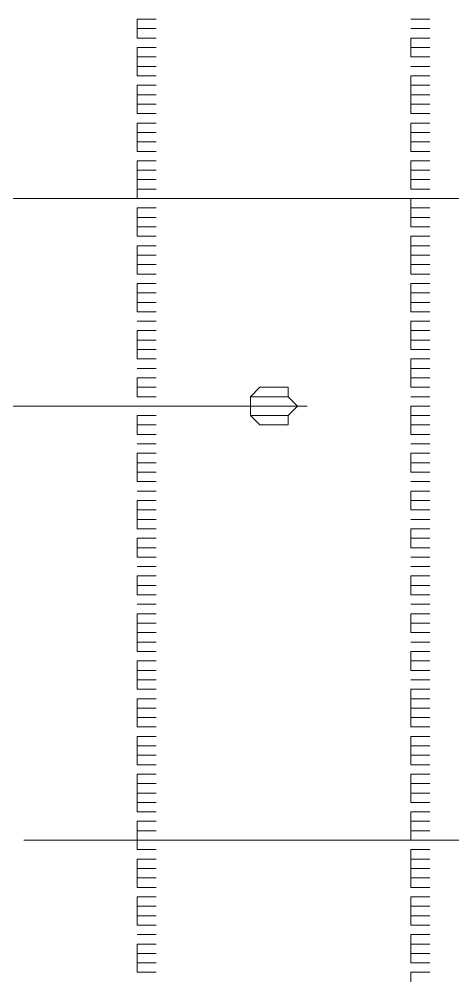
# Model space of a CAD drawing. Header units: inches. Extents: x 0.2 to 10.8, y 0.5 to 8.
# Drawn here: x 3.6142 to 3.6907, y 4.5983 to 4.7683 of the extents above; entities that cross this region are included whole.
import ezdxf

# ---------------------------------------------------------------- set-up
doc = ezdxf.new("R2010")
doc.units = ezdxf.units.IN
doc.header["$MEASUREMENT"] = 0
doc.layers.add('PDF_Geometry', color=7, linetype='Continuous')

msp = doc.modelspace()

# ---------------------------------------------------------------- linework, layer by layer
at = {"layer": 'PDF_Geometry', "lineweight": 9}
for points in [[(3.635, 4.76833), (3.63667, 4.76833)], [(3.635, 4.76833), (3.635, 4.76667)], [(3.63667, 4.76833), (3.63833, 4.76833)], [(3.68333, 4.76833), (3.685, 4.76833)], [(3.685, 4.76833), (3.68667, 4.76833)], [(3.635, 4.76667), (3.63667, 4.76667)], [(3.635, 4.76667), (3.635, 4.765)], [(3.635, 4.76667), (3.63667, 4.76667)], [(3.63667, 4.76667), (3.63833, 4.76667)], [(3.63667, 4.76667), (3.63833, 4.76667)], [(3.68333, 4.76667), (3.685, 4.76667)], [(3.68333, 4.76667), (3.685, 4.76667)], [(3.68333, 4.76667), (3.685, 4.76667)], [(3.685, 4.76667), (3.68667, 4.76667)], [(3.685, 4.76667), (3.68667, 4.76667)], [(3.685, 4.76667), (3.68667, 4.76667)], [(3.635, 4.765), (3.63667, 4.765)], [(3.635, 4.765), (3.63667, 4.765)], [(3.63667, 4.765), (3.63833, 4.765)], [(3.63667, 4.765), (3.63833, 4.765)], [(3.68333, 4.765), (3.685, 4.765)], [(3.68333, 4.765), (3.68333, 4.76333)], [(3.68333, 4.765), (3.685, 4.765)], [(3.685, 4.765), (3.68667, 4.765)], [(3.685, 4.765), (3.68667, 4.765)], [(3.635, 4.76333), (3.63667, 4.76333)], [(3.635, 4.76333), (3.635, 4.76167)], [(3.635, 4.76333), (3.63667, 4.76333)], [(3.63667, 4.76333), (3.63833, 4.76333)], [(3.63667, 4.76333), (3.63833, 4.76333)], [(3.68333, 4.76333), (3.685, 4.76333)], [(3.68333, 4.76333), (3.68333, 4.76167)], [(3.68333, 4.76333), (3.685, 4.76333)], [(3.685, 4.76333), (3.68667, 4.76333)], [(3.685, 4.76333), (3.68667, 4.76333)], [(3.635, 4.76167), (3.63667, 4.76167)], [(3.635, 4.76167), (3.635, 4.76)], [(3.635, 4.76167), (3.63667, 4.76167)], [(3.635, 4.76), (3.63667, 4.76)], [(3.635, 4.76), (3.635, 4.75833)], [(3.635, 4.76), (3.63667, 4.76)], [(3.63667, 4.76167), (3.63833, 4.76167)], [(3.63667, 4.76167), (3.63833, 4.76167)], [(3.63667, 4.76), (3.63833, 4.76)], [(3.63667, 4.76), (3.63833, 4.76)], [(3.68333, 4.76167), (3.685, 4.76167)], [(3.68333, 4.76167), (3.685, 4.76167)], [(3.68333, 4.76167), (3.685, 4.76167)], [(3.68333, 4.76), (3.685, 4.76)], [(3.68333, 4.76), (3.685, 4.76)], [(3.68333, 4.76), (3.685, 4.76)], [(3.685, 4.76167), (3.68667, 4.76167)], [(3.685, 4.76167), (3.68667, 4.76167)], [(3.685, 4.76167), (3.68667, 4.76167)], [(3.685, 4.76), (3.68667, 4.76)], [(3.685, 4.76), (3.68667, 4.76)], [(3.685, 4.76), (3.68667, 4.76)], [(3.635, 4.75833), (3.63667, 4.75833)], [(3.635, 4.75833), (3.63667, 4.75833)], [(3.63667, 4.75833), (3.63833, 4.75833)], [(3.63667, 4.75833), (3.63833, 4.75833)], [(3.68333, 4.75833), (3.685, 4.75833)], [(3.68333, 4.75833), (3.68333, 4.75667)], [(3.68333, 4.75833), (3.685, 4.75833)], [(3.685, 4.75833), (3.68667, 4.75833)], [(3.685, 4.75833), (3.68667, 4.75833)], [(3.635, 4.75667), (3.63667, 4.75667)], [(3.635, 4.75667), (3.635, 4.755)], [(3.635, 4.75667), (3.63667, 4.75667)], [(3.63667, 4.75667), (3.63833, 4.75667)], [(3.63667, 4.75667), (3.63833, 4.75667)], [(3.68333, 4.75667), (3.685, 4.75667)], [(3.68333, 4.75667), (3.68333, 4.755)], [(3.68333, 4.75667), (3.685, 4.75667)], [(3.685, 4.75667), (3.68667, 4.75667)], [(3.685, 4.75667), (3.68667, 4.75667)], [(3.635, 4.755), (3.63667, 4.755)], [(3.635, 4.755), (3.635, 4.75333)], [(3.635, 4.755), (3.63667, 4.755)], [(3.63667, 4.755), (3.63833, 4.755)], [(3.63667, 4.755), (3.63833, 4.755)], [(3.68333, 4.755), (3.685, 4.755)], [(3.68333, 4.755), (3.68333, 4.75333)], [(3.68333, 4.755), (3.685, 4.755)], [(3.685, 4.755), (3.68667, 4.755)], [(3.685, 4.755), (3.68667, 4.755)], [(3.635, 4.75333), (3.63667, 4.75333)], [(3.635, 4.75333), (3.635, 4.75167)], [(3.635, 4.75333), (3.63667, 4.75333)], [(3.63667, 4.75333), (3.63833, 4.75333)], [(3.63667, 4.75333), (3.63833, 4.75333)], [(3.68333, 4.75333), (3.685, 4.75333)], [(3.68333, 4.75333), (3.68333, 4.75167)], [(3.68333, 4.75333), (3.685, 4.75333)], [(3.685, 4.75333), (3.68667, 4.75333)], [(3.685, 4.75333), (3.68667, 4.75333)], [(3.635, 4.75167), (3.63667, 4.75167)], [(3.635, 4.75167), (3.63667, 4.75167)], [(3.63667, 4.75167), (3.63833, 4.75167)], [(3.63667, 4.75167), (3.63833, 4.75167)], [(3.68333, 4.75167), (3.685, 4.75167)], [(3.68333, 4.75167), (3.685, 4.75167)], [(3.685, 4.75167), (3.68667, 4.75167)], [(3.685, 4.75167), (3.68667, 4.75167)], [(3.635, 4.75), (3.63667, 4.75)], [(3.635, 4.75), (3.635, 4.74833)], [(3.635, 4.75), (3.63667, 4.75)], [(3.63667, 4.75), (3.63833, 4.75)], [(3.63667, 4.75), (3.63833, 4.75)], [(3.68333, 4.75), (3.685, 4.75)], [(3.68333, 4.75), (3.68333, 4.74833)], [(3.68333, 4.75), (3.685, 4.75)], [(3.685, 4.75), (3.68667, 4.75)], [(3.685, 4.75), (3.68667, 4.75)], [(3.635, 4.74833), (3.63667, 4.74833)], [(3.635, 4.74833), (3.635, 4.74667)], [(3.635, 4.74833), (3.63667, 4.74833)], [(3.63667, 4.74833), (3.63833, 4.74833)], [(3.63667, 4.74833), (3.63833, 4.74833)], [(3.68333, 4.74833), (3.685, 4.74833)], [(3.68333, 4.74833), (3.68333, 4.74667)], [(3.68333, 4.74833), (3.685, 4.74833)], [(3.685, 4.74833), (3.68667, 4.74833)], [(3.685, 4.74833), (3.68667, 4.74833)], [(3.635, 4.74667), (3.63667, 4.74667)], [(3.635, 4.74667), (3.635, 4.745)], [(3.635, 4.74667), (3.63667, 4.74667)], [(3.63667, 4.74667), (3.63833, 4.74667)], [(3.63667, 4.74667), (3.63833, 4.74667)], [(3.68333, 4.74667), (3.685, 4.74667)], [(3.68333, 4.74667), (3.68333, 4.745)], [(3.68333, 4.74667), (3.685, 4.74667)], [(3.685, 4.74667), (3.68667, 4.74667)], [(3.685, 4.74667), (3.68667, 4.74667)], [(3.635, 4.745), (3.63667, 4.745)], [(3.635, 4.745), (3.63667, 4.745)], [(3.63667, 4.745), (3.63833, 4.745)], [(3.63667, 4.745), (3.63833, 4.745)], [(3.68333, 4.745), (3.685, 4.745)], [(3.68333, 4.745), (3.685, 4.745)], [(3.685, 4.745), (3.68667, 4.745)], [(3.685, 4.745), (3.68667, 4.745)], [(3.635, 4.74333), (3.63667, 4.74333)], [(3.635, 4.74333), (3.635, 4.74167)], [(3.635, 4.74333), (3.63667, 4.74333)], [(3.63667, 4.74333), (3.63833, 4.74333)], [(3.63667, 4.74333), (3.63833, 4.74333)], [(3.68333, 4.74333), (3.685, 4.74333)], [(3.68333, 4.74333), (3.68333, 4.74167)], [(3.68333, 4.74333), (3.685, 4.74333)], [(3.685, 4.74333), (3.68667, 4.74333)], [(3.685, 4.74333), (3.68667, 4.74333)], [(3.635, 4.74167), (3.63667, 4.74167)], [(3.635, 4.74167), (3.635, 4.74)], [(3.635, 4.74167), (3.63667, 4.74167)], [(3.63667, 4.74167), (3.63833, 4.74167)], [(3.63667, 4.74167), (3.63833, 4.74167)], [(3.68333, 4.74167), (3.685, 4.74167)], [(3.68333, 4.74167), (3.68333, 4.74)], [(3.68333, 4.74167), (3.685, 4.74167)], [(3.685, 4.74167), (3.68667, 4.74167)], [(3.685, 4.74167), (3.68667, 4.74167)], [(3.635, 4.74), (3.63667, 4.74)], [(3.635, 4.74), (3.635, 4.73833)], [(3.635, 4.74), (3.63667, 4.74)], [(3.63667, 4.74), (3.63833, 4.74)], [(3.63667, 4.74), (3.63833, 4.74)], [(3.68333, 4.74), (3.685, 4.74)], [(3.68333, 4.74), (3.68333, 4.73833)], [(3.68333, 4.74), (3.685, 4.74)], [(3.685, 4.74), (3.68667, 4.74)], [(3.685, 4.74), (3.68667, 4.74)], [(3.635, 4.73833), (3.63667, 4.73833)], [(3.635, 4.73833), (3.635, 4.73667)], [(3.635, 4.73833), (3.63667, 4.73833)], [(3.63667, 4.73833), (3.63833, 4.73833)], [(3.63667, 4.73833), (3.63833, 4.73833)], [(3.68333, 4.73833), (3.685, 4.73833)], [(3.68333, 4.73833), (3.685, 4.73833)], [(3.685, 4.73833), (3.68667, 4.73833)], [(3.685, 4.73833), (3.68667, 4.73833)], [(3.57667, 4.73667), (3.86333, 4.73667)], [(3.635, 4.73667), (3.63667, 4.73667)], [(3.635, 4.73667), (3.63667, 4.73667)], [(3.63667, 4.73667), (3.63833, 4.73667)], [(3.63667, 4.73667), (3.63833, 4.73667)], [(3.68333, 4.73667), (3.685, 4.73667)], [(3.68333, 4.73667), (3.68333, 4.735)], [(3.68333, 4.73667), (3.685, 4.73667)], [(3.685, 4.73667), (3.68667, 4.73667)], [(3.685, 4.73667), (3.68667, 4.73667)], [(3.635, 4.735), (3.63667, 4.735)], [(3.635, 4.735), (3.635, 4.73333)], [(3.635, 4.735), (3.63667, 4.735)], [(3.63667, 4.735), (3.63833, 4.735)], [(3.63667, 4.735), (3.63833, 4.735)], [(3.68333, 4.735), (3.685, 4.735)], [(3.68333, 4.735), (3.68333, 4.73333)], [(3.68333, 4.735), (3.685, 4.735)], [(3.685, 4.735), (3.68667, 4.735)], [(3.685, 4.735), (3.68667, 4.735)], [(3.635, 4.73333), (3.63667, 4.73333)], [(3.635, 4.73333), (3.635, 4.73167)], [(3.635, 4.73333), (3.63667, 4.73333)], [(3.63667, 4.73333), (3.63833, 4.73333)], [(3.63667, 4.73333), (3.63833, 4.73333)], [(3.68333, 4.73333), (3.685, 4.73333)], [(3.68333, 4.73333), (3.68333, 4.73167)], [(3.68333, 4.73333), (3.685, 4.73333)], [(3.685, 4.73333), (3.68667, 4.73333)], [(3.685, 4.73333), (3.68667, 4.73333)], [(3.635, 4.73167), (3.63667, 4.73167)], [(3.635, 4.73167), (3.635, 4.73)], [(3.635, 4.73167), (3.63667, 4.73167)], [(3.63667, 4.73167), (3.63833, 4.73167)], [(3.63667, 4.73167), (3.63833, 4.73167)], [(3.68333, 4.73167), (3.685, 4.73167)], [(3.68333, 4.73167), (3.685, 4.73167)], [(3.685, 4.73167), (3.68667, 4.73167)], [(3.685, 4.73167), (3.68667, 4.73167)], [(3.635, 4.73), (3.63667, 4.73)], [(3.635, 4.73), (3.63667, 4.73)], [(3.63667, 4.73), (3.63833, 4.73)], [(3.63667, 4.73), (3.63833, 4.73)], [(3.68333, 4.73), (3.685, 4.73)], [(3.68333, 4.73), (3.68333, 4.72833)], [(3.68333, 4.73), (3.685, 4.73)], [(3.685, 4.73), (3.68667, 4.73)], [(3.685, 4.73), (3.68667, 4.73)], [(3.635, 4.72833), (3.63667, 4.72833)], [(3.635, 4.72833), (3.635, 4.72667)], [(3.635, 4.72833), (3.63667, 4.72833)], [(3.63667, 4.72833), (3.63833, 4.72833)], [(3.63667, 4.72833), (3.63833, 4.72833)], [(3.68333, 4.72833), (3.685, 4.72833)], [(3.68333, 4.72833), (3.68333, 4.72667)], [(3.68333, 4.72833), (3.685, 4.72833)], [(3.685, 4.72833), (3.68667, 4.72833)], [(3.685, 4.72833), (3.68667, 4.72833)], [(3.635, 4.72667), (3.63667, 4.72667)], [(3.635, 4.72667), (3.635, 4.725)], [(3.635, 4.72667), (3.63667, 4.72667)], [(3.63667, 4.72667), (3.63833, 4.72667)], [(3.63667, 4.72667), (3.63833, 4.72667)], [(3.68333, 4.72667), (3.685, 4.72667)], [(3.68333, 4.72667), (3.68333, 4.725)], [(3.68333, 4.72667), (3.685, 4.72667)], [(3.685, 4.72667), (3.68667, 4.72667)], [(3.685, 4.72667), (3.68667, 4.72667)], [(3.635, 4.725), (3.63667, 4.725)], [(3.635, 4.725), (3.635, 4.72333)], [(3.635, 4.725), (3.63667, 4.725)], [(3.63667, 4.725), (3.63833, 4.725)], [(3.63667, 4.725), (3.63833, 4.725)], [(3.68333, 4.725), (3.685, 4.725)], [(3.68333, 4.725), (3.68333, 4.72333)], [(3.68333, 4.725), (3.685, 4.725)], [(3.685, 4.725), (3.68667, 4.725)], [(3.685, 4.725), (3.68667, 4.725)], [(3.635, 4.72333), (3.63667, 4.72333)], [(3.635, 4.72333), (3.63667, 4.72333)], [(3.63667, 4.72333), (3.63833, 4.72333)], [(3.63667, 4.72333), (3.63833, 4.72333)], [(3.68333, 4.72333), (3.685, 4.72333)], [(3.68333, 4.72333), (3.685, 4.72333)], [(3.685, 4.72333), (3.68667, 4.72333)], [(3.685, 4.72333), (3.68667, 4.72333)], [(3.635, 4.72167), (3.63667, 4.72167)], [(3.635, 4.72167), (3.635, 4.72)], [(3.635, 4.72167), (3.63667, 4.72167)], [(3.63667, 4.72167), (3.63833, 4.72167)], [(3.63667, 4.72167), (3.63833, 4.72167)], [(3.68333, 4.72167), (3.685, 4.72167)], [(3.68333, 4.72167), (3.68333, 4.72)], [(3.68333, 4.72167), (3.685, 4.72167)], [(3.685, 4.72167), (3.68667, 4.72167)], [(3.685, 4.72167), (3.68667, 4.72167)], [(3.635, 4.72), (3.63667, 4.72)], [(3.635, 4.72), (3.635, 4.71833)], [(3.635, 4.72), (3.63667, 4.72)], [(3.63667, 4.72), (3.63833, 4.72)], [(3.63667, 4.72), (3.63833, 4.72)], [(3.68333, 4.72), (3.685, 4.72)], [(3.68333, 4.72), (3.68333, 4.71833)], [(3.68333, 4.72), (3.685, 4.72)], [(3.685, 4.72), (3.68667, 4.72)], [(3.685, 4.72), (3.68667, 4.72)], [(3.635, 4.71833), (3.63667, 4.71833)], [(3.635, 4.71833), (3.635, 4.71667)], [(3.635, 4.71833), (3.63667, 4.71833)], [(3.63667, 4.71833), (3.63833, 4.71833)], [(3.63667, 4.71833), (3.63833, 4.71833)], [(3.68333, 4.71833), (3.685, 4.71833)], [(3.68333, 4.71833), (3.68333, 4.71667)], [(3.68333, 4.71833), (3.685, 4.71833)], [(3.685, 4.71833), (3.68667, 4.71833)], [(3.685, 4.71833), (3.68667, 4.71833)], [(3.635, 4.71667), (3.63667, 4.71667)], [(3.635, 4.71667), (3.63667, 4.71667)], [(3.635, 4.71667), (3.63667, 4.71667)], [(3.63667, 4.71667), (3.63833, 4.71667)], [(3.63667, 4.71667), (3.63833, 4.71667)], [(3.63667, 4.71667), (3.63833, 4.71667)], [(3.68333, 4.71667), (3.685, 4.71667)], [(3.68333, 4.71667), (3.685, 4.71667)], [(3.685, 4.71667), (3.68667, 4.71667)], [(3.685, 4.71667), (3.68667, 4.71667)], [(3.635, 4.715), (3.63667, 4.715)], [(3.635, 4.715), (3.63667, 4.715)], [(3.635, 4.715), (3.63667, 4.715)], [(3.63667, 4.715), (3.63833, 4.715)], [(3.63667, 4.715), (3.63833, 4.715)], [(3.63667, 4.715), (3.63833, 4.715)], [(3.68333, 4.715), (3.685, 4.715)], [(3.68333, 4.715), (3.68333, 4.71333)], [(3.68333, 4.715), (3.685, 4.715)], [(3.685, 4.715), (3.68667, 4.715)], [(3.685, 4.715), (3.68667, 4.715)], [(3.635, 4.71333), (3.63667, 4.71333)], [(3.635, 4.71333), (3.635, 4.71167)], [(3.635, 4.71333), (3.63667, 4.71333)], [(3.63667, 4.71333), (3.63833, 4.71333)], [(3.63667, 4.71333), (3.63833, 4.71333)], [(3.68333, 4.71333), (3.685, 4.71333)], [(3.68333, 4.71333), (3.68333, 4.71167)], [(3.68333, 4.71333), (3.685, 4.71333)], [(3.685, 4.71333), (3.68667, 4.71333)], [(3.685, 4.71333), (3.68667, 4.71333)], [(3.635, 4.71167), (3.63667, 4.71167)], [(3.635, 4.71167), (3.635, 4.71)], [(3.635, 4.71167), (3.63667, 4.71167)], [(3.63667, 4.71167), (3.63833, 4.71167)], [(3.63667, 4.71167), (3.63833, 4.71167)], [(3.68333, 4.71167), (3.685, 4.71167)], [(3.68333, 4.71167), (3.68333, 4.71)], [(3.68333, 4.71167), (3.685, 4.71167)], [(3.685, 4.71167), (3.68667, 4.71167)], [(3.685, 4.71167), (3.68667, 4.71167)], [(3.635, 4.71), (3.63667, 4.71)], [(3.635, 4.71), (3.635, 4.70833)], [(3.635, 4.71), (3.63667, 4.71)], [(3.63667, 4.71), (3.63833, 4.71)], [(3.63667, 4.71), (3.63833, 4.71)], [(3.68333, 4.71), (3.685, 4.71)], [(3.68333, 4.71), (3.685, 4.71)], [(3.685, 4.71), (3.68667, 4.71)], [(3.685, 4.71), (3.68667, 4.71)], [(3.635, 4.70833), (3.63667, 4.70833)], [(3.635, 4.70833), (3.63667, 4.70833)], [(3.635, 4.70833), (3.63667, 4.70833)], [(3.63667, 4.70833), (3.63833, 4.70833)], [(3.63667, 4.70833), (3.63833, 4.70833)], [(3.63667, 4.70833), (3.63833, 4.70833)], [(3.68333, 4.70833), (3.685, 4.70833)], [(3.68333, 4.70833), (3.68333, 4.70667)], [(3.68333, 4.70833), (3.685, 4.70833)], [(3.685, 4.70833), (3.68667, 4.70833)], [(3.685, 4.70833), (3.68667, 4.70833)], [(3.635, 4.70667), (3.63667, 4.70667)], [(3.635, 4.70667), (3.63667, 4.70667)], [(3.635, 4.70667), (3.63667, 4.70667)], [(3.63667, 4.70667), (3.63833, 4.70667)], [(3.63667, 4.70667), (3.63833, 4.70667)], [(3.63667, 4.70667), (3.63833, 4.70667)], [(3.68333, 4.70667), (3.685, 4.70667)], [(3.68333, 4.70667), (3.68333, 4.705)], [(3.68333, 4.70667), (3.685, 4.70667)], [(3.685, 4.70667), (3.68667, 4.70667)], [(3.685, 4.70667), (3.68667, 4.70667)], [(3.635, 4.705), (3.63667, 4.705)], [(3.635, 4.705), (3.635, 4.70333)], [(3.635, 4.705), (3.63667, 4.705)], [(3.63667, 4.705), (3.63833, 4.705)], [(3.63667, 4.705), (3.63833, 4.705)], [(3.68333, 4.705), (3.685, 4.705)], [(3.68333, 4.705), (3.68333, 4.70333)], [(3.68333, 4.705), (3.685, 4.705)], [(3.685, 4.705), (3.68667, 4.705)], [(3.685, 4.705), (3.68667, 4.705)], [(3.635, 4.70333), (3.63667, 4.70333)], [(3.635, 4.70333), (3.635, 4.70167)], [(3.635, 4.70333), (3.63667, 4.70333)], [(3.63667, 4.70333), (3.63833, 4.70333)], [(3.63667, 4.70333), (3.63833, 4.70333)], [(3.68333, 4.70333), (3.685, 4.70333)], [(3.68333, 4.70333), (3.685, 4.70333)], [(3.68333, 4.70333), (3.685, 4.70333)], [(3.685, 4.70333), (3.68667, 4.70333)], [(3.685, 4.70333), (3.68667, 4.70333)], [(3.685, 4.70333), (3.68667, 4.70333)], [(3.635, 4.70167), (3.63667, 4.70167)], [(3.635, 4.70167), (3.63667, 4.70167)], [(3.635, 4.70167), (3.63667, 4.70167)], [(3.63667, 4.70167), (3.63833, 4.70167)], [(3.63667, 4.70167), (3.63833, 4.70167)], [(3.63667, 4.70167), (3.63833, 4.70167)], [(3.68333, 4.70167), (3.685, 4.70167)], [(3.68333, 4.70167), (3.685, 4.70167)], [(3.68333, 4.70167), (3.685, 4.70167)], [(3.685, 4.70167), (3.68667, 4.70167)], [(3.685, 4.70167), (3.68667, 4.70167)], [(3.685, 4.70167), (3.68667, 4.70167)], [(3.635, 4.7), (3.63667, 4.7)], [(3.635, 4.7), (3.63667, 4.7)], [(3.635, 4.7), (3.63667, 4.7)], [(3.63667, 4.7), (3.63833, 4.7)], [(3.63667, 4.7), (3.63833, 4.7)], [(3.63667, 4.7), (3.63833, 4.7)], [(3.68333, 4.7), (3.685, 4.7)], [(3.68333, 4.7), (3.68333, 4.69833)], [(3.68333, 4.7), (3.685, 4.7)], [(3.685, 4.7), (3.68667, 4.7)], [(3.685, 4.7), (3.68667, 4.7)], [(3.635, 4.69833), (3.63667, 4.69833)], [(3.635, 4.69833), (3.635, 4.69667)], [(3.635, 4.69833), (3.63667, 4.69833)], [(3.63667, 4.69833), (3.63833, 4.69833)], [(3.63667, 4.69833), (3.63833, 4.69833)], [(3.68333, 4.69833), (3.685, 4.69833)], [(3.68333, 4.69833), (3.68333, 4.69667)], [(3.68333, 4.69833), (3.685, 4.69833)], [(3.685, 4.69833), (3.68667, 4.69833)], [(3.685, 4.69833), (3.68667, 4.69833)], [(3.635, 4.69667), (3.63667, 4.69667)], [(3.635, 4.69667), (3.635, 4.695)], [(3.635, 4.69667), (3.63667, 4.69667)], [(3.63667, 4.69667), (3.63833, 4.69667)], [(3.63667, 4.69667), (3.63833, 4.69667)], [(3.68333, 4.69667), (3.685, 4.69667)], [(3.68333, 4.69667), (3.68333, 4.695)], [(3.68333, 4.69667), (3.685, 4.69667)], [(3.685, 4.69667), (3.68667, 4.69667)], [(3.685, 4.69667), (3.68667, 4.69667)], [(3.635, 4.695), (3.63667, 4.695)], [(3.635, 4.695), (3.63667, 4.695)], [(3.635, 4.695), (3.63667, 4.695)], [(3.63667, 4.695), (3.63833, 4.695)], [(3.63667, 4.695), (3.63833, 4.695)], [(3.63667, 4.695), (3.63833, 4.695)], [(3.68333, 4.695), (3.685, 4.695)], [(3.68333, 4.695), (3.685, 4.695)], [(3.68333, 4.695), (3.685, 4.695)], [(3.685, 4.695), (3.68667, 4.695)], [(3.685, 4.695), (3.68667, 4.695)], [(3.685, 4.695), (3.68667, 4.695)], [(3.635, 4.69333), (3.63667, 4.69333)], [(3.635, 4.69333), (3.63667, 4.69333)], [(3.635, 4.69333), (3.63667, 4.69333)], [(3.63667, 4.69333), (3.63833, 4.69333)], [(3.63667, 4.69333), (3.63833, 4.69333)], [(3.63667, 4.69333), (3.63833, 4.69333)], [(3.68333, 4.69333), (3.685, 4.69333)], [(3.68333, 4.69333), (3.685, 4.69333)], [(3.68333, 4.69333), (3.685, 4.69333)], [(3.685, 4.69333), (3.68667, 4.69333)], [(3.685, 4.69333), (3.68667, 4.69333)], [(3.685, 4.69333), (3.68667, 4.69333)], [(3.635, 4.69167), (3.63667, 4.69167)], [(3.635, 4.69167), (3.635, 4.69)], [(3.635, 4.69167), (3.63667, 4.69167)], [(3.63667, 4.69167), (3.63833, 4.69167)], [(3.63667, 4.69167), (3.63833, 4.69167)], [(3.68333, 4.69167), (3.685, 4.69167)], [(3.68333, 4.69167), (3.68333, 4.69)], [(3.68333, 4.69167), (3.685, 4.69167)], [(3.685, 4.69167), (3.68667, 4.69167)], [(3.685, 4.69167), (3.68667, 4.69167)], [(3.635, 4.69), (3.63667, 4.69)], [(3.635, 4.69), (3.635, 4.68833)], [(3.635, 4.69), (3.63667, 4.69)], [(3.63667, 4.69), (3.63833, 4.69)], [(3.63667, 4.69), (3.63833, 4.69)], [(3.68333, 4.69), (3.685, 4.69)], [(3.68333, 4.69), (3.68333, 4.68833)], [(3.68333, 4.69), (3.685, 4.69)], [(3.685, 4.69), (3.68667, 4.69)], [(3.685, 4.69), (3.68667, 4.69)], [(3.635, 4.68833), (3.63667, 4.68833)], [(3.635, 4.68833), (3.635, 4.68667)], [(3.635, 4.68833), (3.63667, 4.68833)], [(3.63667, 4.68833), (3.63833, 4.68833)], [(3.63667, 4.68833), (3.63833, 4.68833)], [(3.68333, 4.68833), (3.685, 4.68833)], [(3.68333, 4.68833), (3.685, 4.68833)], [(3.68333, 4.68833), (3.685, 4.68833)], [(3.685, 4.68833), (3.68667, 4.68833)], [(3.685, 4.68833), (3.68667, 4.68833)], [(3.685, 4.68833), (3.68667, 4.68833)], [(3.635, 4.68667), (3.63667, 4.68667)], [(3.635, 4.68667), (3.63667, 4.68667)], [(3.635, 4.68667), (3.63667, 4.68667)], [(3.63667, 4.68667), (3.63833, 4.68667)], [(3.63667, 4.68667), (3.63833, 4.68667)], [(3.63667, 4.68667), (3.63833, 4.68667)], [(3.68333, 4.68667), (3.685, 4.68667)], [(3.68333, 4.68667), (3.685, 4.68667)], [(3.68333, 4.68667), (3.685, 4.68667)], [(3.685, 4.68667), (3.68667, 4.68667)], [(3.685, 4.68667), (3.68667, 4.68667)], [(3.685, 4.68667), (3.68667, 4.68667)], [(3.635, 4.685), (3.63667, 4.685)], [(3.635, 4.685), (3.63667, 4.685)], [(3.635, 4.685), (3.63667, 4.685)], [(3.63667, 4.685), (3.63833, 4.685)], [(3.63667, 4.685), (3.63833, 4.685)], [(3.63667, 4.685), (3.63833, 4.685)], [(3.68333, 4.685), (3.685, 4.685)], [(3.68333, 4.685), (3.68333, 4.68333)], [(3.68333, 4.685), (3.685, 4.685)], [(3.685, 4.685), (3.68667, 4.685)], [(3.685, 4.685), (3.68667, 4.685)], [(3.635, 4.68333), (3.63667, 4.68333)], [(3.635, 4.68333), (3.635, 4.68167)], [(3.635, 4.68333), (3.63667, 4.68333)], [(3.63667, 4.68333), (3.63833, 4.68333)], [(3.63667, 4.68333), (3.63833, 4.68333)], [(3.68333, 4.68333), (3.685, 4.68333)], [(3.68333, 4.68333), (3.68333, 4.68167)], [(3.68333, 4.68333), (3.685, 4.68333)], [(3.685, 4.68333), (3.68667, 4.68333)], [(3.685, 4.68333), (3.68667, 4.68333)], [(3.635, 4.68167), (3.63667, 4.68167)], [(3.635, 4.68167), (3.635, 4.68)], [(3.635, 4.68167), (3.63667, 4.68167)], [(3.63667, 4.68167), (3.63833, 4.68167)], [(3.63667, 4.68167), (3.63833, 4.68167)], [(3.68333, 4.68167), (3.685, 4.68167)], [(3.68333, 4.68167), (3.685, 4.68167)], [(3.68333, 4.68167), (3.685, 4.68167)], [(3.685, 4.68167), (3.68667, 4.68167)], [(3.685, 4.68167), (3.68667, 4.68167)], [(3.685, 4.68167), (3.68667, 4.68167)], [(3.635, 4.68), (3.63667, 4.68)], [(3.635, 4.68), (3.635, 4.67833)], [(3.635, 4.68), (3.63667, 4.68)], [(3.63667, 4.68), (3.63833, 4.68)], [(3.63667, 4.68), (3.63833, 4.68)], [(3.68333, 4.68), (3.685, 4.68)], [(3.68333, 4.68), (3.685, 4.68)], [(3.68333, 4.68), (3.685, 4.68)], [(3.685, 4.68), (3.68667, 4.68)], [(3.685, 4.68), (3.68667, 4.68)], [(3.685, 4.68), (3.68667, 4.68)], [(3.635, 4.67833), (3.63667, 4.67833)], [(3.635, 4.67833), (3.63667, 4.67833)], [(3.63667, 4.67833), (3.63833, 4.67833)], [(3.63667, 4.67833), (3.63833, 4.67833)], [(3.68333, 4.67833), (3.685, 4.67833)], [(3.68333, 4.67833), (3.68333, 4.67667)], [(3.68333, 4.67833), (3.685, 4.67833)], [(3.685, 4.67833), (3.68667, 4.67833)], [(3.685, 4.67833), (3.68667, 4.67833)], [(3.635, 4.67667), (3.63667, 4.67667)], [(3.635, 4.67667), (3.635, 4.675)], [(3.635, 4.67667), (3.63667, 4.67667)], [(3.635, 4.675), (3.63667, 4.675)], [(3.635, 4.675), (3.635, 4.67333)], [(3.635, 4.675), (3.63667, 4.675)], [(3.63667, 4.67667), (3.63833, 4.67667)], [(3.63667, 4.67667), (3.63833, 4.67667)], [(3.63667, 4.675), (3.63833, 4.675)], [(3.63667, 4.675), (3.63833, 4.675)], [(3.68333, 4.67667), (3.685, 4.67667)], [(3.68333, 4.67667), (3.68333, 4.675)], [(3.68333, 4.67667), (3.685, 4.67667)], [(3.68333, 4.675), (3.685, 4.675)], [(3.68333, 4.675), (3.685, 4.675)], [(3.68333, 4.675), (3.685, 4.675)], [(3.685, 4.67667), (3.68667, 4.67667)], [(3.685, 4.67667), (3.68667, 4.67667)], [(3.685, 4.675), (3.68667, 4.675)], [(3.685, 4.675), (3.68667, 4.675)], [(3.685, 4.675), (3.68667, 4.675)], [(3.635, 4.67333), (3.63667, 4.67333)], [(3.635, 4.67333), (3.63667, 4.67333)], [(3.635, 4.67333), (3.63667, 4.67333)], [(3.63667, 4.67333), (3.63833, 4.67333)], [(3.63667, 4.67333), (3.63833, 4.67333)], [(3.63667, 4.67333), (3.63833, 4.67333)], [(3.68333, 4.67333), (3.685, 4.67333)], [(3.68333, 4.67333), (3.685, 4.67333)], [(3.68333, 4.67333), (3.685, 4.67333)], [(3.68333, 4.67333), (3.685, 4.67333)], [(3.685, 4.67333), (3.68667, 4.67333)], [(3.685, 4.67333), (3.68667, 4.67333)], [(3.685, 4.67333), (3.68667, 4.67333)], [(3.685, 4.67333), (3.68667, 4.67333)], [(3.635, 4.67167), (3.63667, 4.67167)], [(3.635, 4.67167), (3.63667, 4.67167)], [(3.635, 4.67167), (3.63667, 4.67167)], [(3.63667, 4.67167), (3.63833, 4.67167)], [(3.63667, 4.67167), (3.63833, 4.67167)], [(3.63667, 4.67167), (3.63833, 4.67167)], [(3.68333, 4.67167), (3.685, 4.67167)], [(3.68333, 4.67167), (3.685, 4.67167)], [(3.68333, 4.67167), (3.685, 4.67167)], [(3.685, 4.67167), (3.68667, 4.67167)], [(3.685, 4.67167), (3.68667, 4.67167)], [(3.685, 4.67167), (3.68667, 4.67167)], [(3.635, 4.67), (3.63667, 4.67)], [(3.635, 4.67), (3.635, 4.66833)], [(3.635, 4.67), (3.63667, 4.67)], [(3.63667, 4.67), (3.63833, 4.67)], [(3.63667, 4.67), (3.63833, 4.67)], [(3.68333, 4.67), (3.685, 4.67)], [(3.68333, 4.67), (3.68333, 4.66833)], [(3.68333, 4.67), (3.685, 4.67)], [(3.685, 4.67), (3.68667, 4.67)], [(3.685, 4.67), (3.68667, 4.67)], [(3.635, 4.66833), (3.63667, 4.66833)], [(3.635, 4.66833), (3.635, 4.66667)], [(3.635, 4.66833), (3.63667, 4.66833)], [(3.63667, 4.66833), (3.63833, 4.66833)], [(3.63667, 4.66833), (3.63833, 4.66833)], [(3.68333, 4.66833), (3.685, 4.66833)], [(3.68333, 4.66833), (3.68333, 4.66667)], [(3.68333, 4.66833), (3.685, 4.66833)], [(3.685, 4.66833), (3.68667, 4.66833)], [(3.685, 4.66833), (3.68667, 4.66833)], [(3.635, 4.66667), (3.63667, 4.66667)], [(3.635, 4.66667), (3.63667, 4.66667)], [(3.635, 4.66667), (3.63667, 4.66667)], [(3.63667, 4.66667), (3.63833, 4.66667)], [(3.63667, 4.66667), (3.63833, 4.66667)], [(3.63667, 4.66667), (3.63833, 4.66667)], [(3.68333, 4.66667), (3.685, 4.66667)], [(3.68333, 4.66667), (3.685, 4.66667)], [(3.68333, 4.66667), (3.685, 4.66667)], [(3.685, 4.66667), (3.68667, 4.66667)], [(3.685, 4.66667), (3.68667, 4.66667)], [(3.685, 4.66667), (3.68667, 4.66667)], [(3.635, 4.665), (3.63667, 4.665)], [(3.635, 4.665), (3.63667, 4.665)], [(3.635, 4.665), (3.63667, 4.665)], [(3.63667, 4.665), (3.63833, 4.665)], [(3.63667, 4.665), (3.63833, 4.665)], [(3.63667, 4.665), (3.63833, 4.665)], [(3.68333, 4.665), (3.685, 4.665)], [(3.68333, 4.665), (3.685, 4.665)], [(3.68333, 4.665), (3.685, 4.665)], [(3.685, 4.665), (3.68667, 4.665)], [(3.685, 4.665), (3.68667, 4.665)], [(3.685, 4.665), (3.68667, 4.665)], [(3.635, 4.66333), (3.63667, 4.66333)], [(3.635, 4.66333), (3.635, 4.66167)], [(3.635, 4.66333), (3.63667, 4.66333)], [(3.63667, 4.66333), (3.63833, 4.66333)], [(3.63667, 4.66333), (3.63833, 4.66333)], [(3.68333, 4.66333), (3.685, 4.66333)], [(3.68333, 4.66333), (3.68333, 4.66167)], [(3.68333, 4.66333), (3.685, 4.66333)], [(3.685, 4.66333), (3.68667, 4.66333)], [(3.685, 4.66333), (3.68667, 4.66333)], [(3.635, 4.66167), (3.63667, 4.66167)], [(3.635, 4.66167), (3.635, 4.66)], [(3.635, 4.66167), (3.63667, 4.66167)], [(3.63667, 4.66167), (3.63833, 4.66167)], [(3.63667, 4.66167), (3.63833, 4.66167)], [(3.68333, 4.66167), (3.685, 4.66167)], [(3.68333, 4.66167), (3.68333, 4.66)], [(3.68333, 4.66167), (3.685, 4.66167)], [(3.685, 4.66167), (3.68667, 4.66167)], [(3.685, 4.66167), (3.68667, 4.66167)], [(3.635, 4.66), (3.63667, 4.66)], [(3.635, 4.66), (3.635, 4.65833)], [(3.635, 4.66), (3.63667, 4.66)], [(3.63667, 4.66), (3.63833, 4.66)], [(3.63667, 4.66), (3.63833, 4.66)], [(3.68333, 4.66), (3.685, 4.66)], [(3.68333, 4.66), (3.685, 4.66)], [(3.68333, 4.66), (3.685, 4.66)], [(3.685, 4.66), (3.68667, 4.66)], [(3.685, 4.66), (3.68667, 4.66)], [(3.685, 4.66), (3.68667, 4.66)], [(3.635, 4.65833), (3.63667, 4.65833)], [(3.635, 4.65833), (3.635, 4.65667)], [(3.635, 4.65833), (3.63667, 4.65833)], [(3.63667, 4.65833), (3.63833, 4.65833)], [(3.63667, 4.65833), (3.63833, 4.65833)], [(3.68333, 4.65833), (3.685, 4.65833)], [(3.68333, 4.65833), (3.685, 4.65833)], [(3.68333, 4.65833), (3.685, 4.65833)], [(3.685, 4.65833), (3.68667, 4.65833)], [(3.685, 4.65833), (3.68667, 4.65833)], [(3.685, 4.65833), (3.68667, 4.65833)], [(3.635, 4.65667), (3.63667, 4.65667)], [(3.635, 4.65667), (3.63667, 4.65667)], [(3.63667, 4.65667), (3.63833, 4.65667)], [(3.63667, 4.65667), (3.63833, 4.65667)], [(3.68333, 4.65667), (3.685, 4.65667)], [(3.68333, 4.65667), (3.68333, 4.655)], [(3.68333, 4.65667), (3.685, 4.65667)], [(3.685, 4.65667), (3.68667, 4.65667)], [(3.685, 4.65667), (3.68667, 4.65667)], [(3.635, 4.655), (3.63667, 4.655)], [(3.635, 4.655), (3.635, 4.65333)], [(3.635, 4.655), (3.63667, 4.655)], [(3.63667, 4.655), (3.63833, 4.655)], [(3.63667, 4.655), (3.63833, 4.655)], [(3.68333, 4.655), (3.685, 4.655)], [(3.68333, 4.655), (3.68333, 4.65333)], [(3.68333, 4.655), (3.685, 4.655)], [(3.685, 4.655), (3.68667, 4.655)], [(3.685, 4.655), (3.68667, 4.655)], [(3.635, 4.65333), (3.63667, 4.65333)], [(3.635, 4.65333), (3.635, 4.65167)], [(3.635, 4.65333), (3.63667, 4.65333)], [(3.63667, 4.65333), (3.63833, 4.65333)], [(3.63667, 4.65333), (3.63833, 4.65333)], [(3.68333, 4.65333), (3.685, 4.65333)], [(3.68333, 4.65333), (3.685, 4.65333)], [(3.68333, 4.65333), (3.685, 4.65333)], [(3.685, 4.65333), (3.68667, 4.65333)], [(3.685, 4.65333), (3.68667, 4.65333)], [(3.685, 4.65333), (3.68667, 4.65333)], [(3.635, 4.65167), (3.63667, 4.65167)], [(3.635, 4.65167), (3.635, 4.65)], [(3.635, 4.65167), (3.63667, 4.65167)], [(3.63667, 4.65167), (3.63833, 4.65167)], [(3.63667, 4.65167), (3.63833, 4.65167)], [(3.68333, 4.65167), (3.685, 4.65167)], [(3.68333, 4.65167), (3.685, 4.65167)], [(3.68333, 4.65167), (3.685, 4.65167)], [(3.685, 4.65167), (3.68667, 4.65167)], [(3.685, 4.65167), (3.68667, 4.65167)], [(3.685, 4.65167), (3.68667, 4.65167)], [(3.635, 4.65), (3.63667, 4.65)], [(3.635, 4.65), (3.63667, 4.65)], [(3.63667, 4.65), (3.63833, 4.65)], [(3.63667, 4.65), (3.63833, 4.65)], [(3.68333, 4.65), (3.685, 4.65)], [(3.68333, 4.65), (3.68333, 4.64833)], [(3.68333, 4.65), (3.685, 4.65)], [(3.685, 4.65), (3.68667, 4.65)], [(3.685, 4.65), (3.68667, 4.65)], [(3.635, 4.64833), (3.63667, 4.64833)], [(3.635, 4.64833), (3.635, 4.64667)], [(3.635, 4.64833), (3.63667, 4.64833)], [(3.63667, 4.64833), (3.63833, 4.64833)], [(3.63667, 4.64833), (3.63833, 4.64833)], [(3.68333, 4.64833), (3.685, 4.64833)], [(3.68333, 4.64833), (3.68333, 4.64667)], [(3.68333, 4.64833), (3.685, 4.64833)], [(3.685, 4.64833), (3.68667, 4.64833)], [(3.685, 4.64833), (3.68667, 4.64833)], [(3.635, 4.64667), (3.63667, 4.64667)], [(3.635, 4.64667), (3.635, 4.645)], [(3.635, 4.64667), (3.63667, 4.64667)], [(3.63667, 4.64667), (3.63833, 4.64667)], [(3.63667, 4.64667), (3.63833, 4.64667)], [(3.68333, 4.64667), (3.685, 4.64667)], [(3.68333, 4.64667), (3.68333, 4.645)], [(3.68333, 4.64667), (3.685, 4.64667)], [(3.685, 4.64667), (3.68667, 4.64667)], [(3.685, 4.64667), (3.68667, 4.64667)], [(3.635, 4.645), (3.63667, 4.645)], [(3.635, 4.645), (3.635, 4.64333)], [(3.635, 4.645), (3.63667, 4.645)], [(3.63667, 4.645), (3.63833, 4.645)], [(3.63667, 4.645), (3.63833, 4.645)], [(3.68333, 4.645), (3.685, 4.645)], [(3.68333, 4.645), (3.68333, 4.64333)], [(3.68333, 4.645), (3.685, 4.645)], [(3.685, 4.645), (3.68667, 4.645)], [(3.685, 4.645), (3.68667, 4.645)], [(3.635, 4.64333), (3.63667, 4.64333)], [(3.635, 4.64333), (3.63667, 4.64333)], [(3.63667, 4.64333), (3.63833, 4.64333)], [(3.63667, 4.64333), (3.63833, 4.64333)], [(3.68333, 4.64333), (3.685, 4.64333)], [(3.68333, 4.64333), (3.685, 4.64333)], [(3.685, 4.64333), (3.68667, 4.64333)], [(3.685, 4.64333), (3.68667, 4.64333)], [(3.635, 4.64167), (3.63667, 4.64167)], [(3.635, 4.64167), (3.635, 4.64)], [(3.635, 4.64167), (3.63667, 4.64167)], [(3.63667, 4.64167), (3.63833, 4.64167)], [(3.63667, 4.64167), (3.63833, 4.64167)], [(3.68333, 4.64167), (3.685, 4.64167)], [(3.68333, 4.64167), (3.68333, 4.64)], [(3.68333, 4.64167), (3.685, 4.64167)], [(3.685, 4.64167), (3.68667, 4.64167)], [(3.685, 4.64167), (3.68667, 4.64167)], [(3.635, 4.64), (3.63667, 4.64)], [(3.635, 4.64), (3.635, 4.63833)], [(3.635, 4.64), (3.63667, 4.64)], [(3.63667, 4.64), (3.63833, 4.64)], [(3.63667, 4.64), (3.63833, 4.64)], [(3.68333, 4.64), (3.685, 4.64)], [(3.68333, 4.64), (3.68333, 4.63833)], [(3.68333, 4.64), (3.685, 4.64)], [(3.685, 4.64), (3.68667, 4.64)], [(3.685, 4.64), (3.68667, 4.64)], [(3.635, 4.63833), (3.63667, 4.63833)], [(3.635, 4.63833), (3.635, 4.63667)], [(3.635, 4.63833), (3.63667, 4.63833)], [(3.63667, 4.63833), (3.63833, 4.63833)], [(3.63667, 4.63833), (3.63833, 4.63833)], [(3.68333, 4.63833), (3.685, 4.63833)], [(3.68333, 4.63833), (3.68333, 4.63667)], [(3.68333, 4.63833), (3.685, 4.63833)], [(3.685, 4.63833), (3.68667, 4.63833)], [(3.685, 4.63833), (3.68667, 4.63833)], [(3.635, 4.63667), (3.63667, 4.63667)], [(3.635, 4.63667), (3.63667, 4.63667)], [(3.63667, 4.63667), (3.63833, 4.63667)], [(3.63667, 4.63667), (3.63833, 4.63667)], [(3.68333, 4.63667), (3.685, 4.63667)], [(3.68333, 4.63667), (3.685, 4.63667)], [(3.685, 4.63667), (3.68667, 4.63667)], [(3.685, 4.63667), (3.68667, 4.63667)], [(3.635, 4.635), (3.63667, 4.635)], [(3.635, 4.635), (3.635, 4.63333)], [(3.635, 4.635), (3.63667, 4.635)], [(3.63667, 4.635), (3.63833, 4.635)], [(3.63667, 4.635), (3.63833, 4.635)], [(3.68333, 4.635), (3.685, 4.635)], [(3.68333, 4.635), (3.68333, 4.63333)], [(3.68333, 4.635), (3.685, 4.635)], [(3.685, 4.635), (3.68667, 4.635)], [(3.685, 4.635), (3.68667, 4.635)], [(3.635, 4.63333), (3.63667, 4.63333)], [(3.635, 4.63333), (3.635, 4.63167)], [(3.635, 4.63333), (3.63667, 4.63333)], [(3.63667, 4.63333), (3.63833, 4.63333)], [(3.63667, 4.63333), (3.63833, 4.63333)], [(3.68333, 4.63333), (3.685, 4.63333)], [(3.68333, 4.63333), (3.68333, 4.63167)], [(3.68333, 4.63333), (3.685, 4.63333)], [(3.685, 4.63333), (3.68667, 4.63333)], [(3.685, 4.63333), (3.68667, 4.63333)], [(3.635, 4.63167), (3.63667, 4.63167)], [(3.635, 4.63167), (3.635, 4.63)], [(3.635, 4.63167), (3.63667, 4.63167)], [(3.63667, 4.63167), (3.63833, 4.63167)], [(3.63667, 4.63167), (3.63833, 4.63167)], [(3.68333, 4.63167), (3.685, 4.63167)], [(3.68333, 4.63167), (3.68333, 4.63)], [(3.68333, 4.63167), (3.685, 4.63167)], [(3.685, 4.63167), (3.68667, 4.63167)], [(3.685, 4.63167), (3.68667, 4.63167)], [(3.635, 4.63), (3.63667, 4.63)], [(3.635, 4.63), (3.635, 4.62833)], [(3.635, 4.63), (3.63667, 4.63)], [(3.63667, 4.63), (3.63833, 4.63)], [(3.63667, 4.63), (3.63833, 4.63)], [(3.68333, 4.63), (3.685, 4.63)], [(3.68333, 4.63), (3.685, 4.63)], [(3.685, 4.63), (3.68667, 4.63)], [(3.685, 4.63), (3.68667, 4.63)], [(3.635, 4.62833), (3.63667, 4.62833)], [(3.635, 4.62833), (3.63667, 4.62833)], [(3.63667, 4.62833), (3.63833, 4.62833)], [(3.63667, 4.62833), (3.63833, 4.62833)], [(3.68333, 4.62833), (3.685, 4.62833)], [(3.68333, 4.62833), (3.68333, 4.62667)], [(3.68333, 4.62833), (3.685, 4.62833)], [(3.685, 4.62833), (3.68667, 4.62833)], [(3.685, 4.62833), (3.68667, 4.62833)], [(3.635, 4.62667), (3.63667, 4.62667)], [(3.635, 4.62667), (3.635, 4.625)], [(3.635, 4.62667), (3.63667, 4.62667)], [(3.63667, 4.62667), (3.63833, 4.62667)], [(3.63667, 4.62667), (3.63833, 4.62667)], [(3.68333, 4.62667), (3.685, 4.62667)], [(3.68333, 4.62667), (3.68333, 4.625)], [(3.68333, 4.62667), (3.685, 4.62667)], [(3.685, 4.62667), (3.68667, 4.62667)], [(3.685, 4.62667), (3.68667, 4.62667)], [(3.635, 4.625), (3.63667, 4.625)], [(3.635, 4.625), (3.635, 4.62333)], [(3.635, 4.625), (3.63667, 4.625)], [(3.63667, 4.625), (3.63833, 4.625)], [(3.63667, 4.625), (3.63833, 4.625)], [(3.68333, 4.625), (3.685, 4.625)], [(3.68333, 4.625), (3.68333, 4.62333)], [(3.68333, 4.625), (3.685, 4.625)], [(3.685, 4.625), (3.68667, 4.625)], [(3.685, 4.625), (3.68667, 4.625)], [(3.615, 4.62333), (3.765, 4.62333)], [(3.635, 4.62333), (3.63667, 4.62333)], [(3.635, 4.62333), (3.635, 4.62167)], [(3.635, 4.62333), (3.63667, 4.62333)], [(3.63667, 4.62333), (3.63833, 4.62333)], [(3.63667, 4.62333), (3.63833, 4.62333)], [(3.68333, 4.62333), (3.685, 4.62333)], [(3.68333, 4.62333), (3.685, 4.62333)], [(3.685, 4.62333), (3.68667, 4.62333)], [(3.685, 4.62333), (3.68667, 4.62333)], [(3.635, 4.62167), (3.63667, 4.62167)], [(3.635, 4.62167), (3.63667, 4.62167)], [(3.63667, 4.62167), (3.63833, 4.62167)], [(3.63667, 4.62167), (3.63833, 4.62167)], [(3.68333, 4.62167), (3.685, 4.62167)], [(3.68333, 4.62167), (3.68333, 4.62)], [(3.68333, 4.62167), (3.685, 4.62167)], [(3.685, 4.62167), (3.68667, 4.62167)], [(3.685, 4.62167), (3.68667, 4.62167)], [(3.635, 4.62), (3.63667, 4.62)], [(3.635, 4.62), (3.635, 4.61833)], [(3.635, 4.62), (3.63667, 4.62)], [(3.63667, 4.62), (3.63833, 4.62)], [(3.63667, 4.62), (3.63833, 4.62)], [(3.68333, 4.62), (3.685, 4.62)], [(3.68333, 4.62), (3.68333, 4.61833)], [(3.68333, 4.62), (3.685, 4.62)], [(3.685, 4.62), (3.68667, 4.62)], [(3.685, 4.62), (3.68667, 4.62)], [(3.635, 4.61833), (3.63667, 4.61833)], [(3.635, 4.61833), (3.635, 4.61667)], [(3.635, 4.61833), (3.63667, 4.61833)], [(3.63667, 4.61833), (3.63833, 4.61833)], [(3.63667, 4.61833), (3.63833, 4.61833)], [(3.68333, 4.61833), (3.685, 4.61833)], [(3.68333, 4.61833), (3.68333, 4.61667)], [(3.68333, 4.61833), (3.685, 4.61833)], [(3.685, 4.61833), (3.68667, 4.61833)], [(3.685, 4.61833), (3.68667, 4.61833)], [(3.635, 4.61667), (3.63667, 4.61667)], [(3.635, 4.61667), (3.635, 4.615)], [(3.635, 4.61667), (3.63667, 4.61667)], [(3.63667, 4.61667), (3.63833, 4.61667)], [(3.63667, 4.61667), (3.63833, 4.61667)], [(3.68333, 4.61667), (3.685, 4.61667)], [(3.68333, 4.61667), (3.68333, 4.615)], [(3.68333, 4.61667), (3.685, 4.61667)], [(3.685, 4.61667), (3.68667, 4.61667)], [(3.685, 4.61667), (3.68667, 4.61667)], [(3.635, 4.615), (3.63667, 4.615)], [(3.635, 4.615), (3.63667, 4.615)], [(3.63667, 4.615), (3.63833, 4.615)], [(3.63667, 4.615), (3.63833, 4.615)], [(3.68333, 4.615), (3.685, 4.615)], [(3.68333, 4.615), (3.685, 4.615)], [(3.685, 4.615), (3.68667, 4.615)], [(3.685, 4.615), (3.68667, 4.615)], [(3.635, 4.61333), (3.63667, 4.61333)], [(3.635, 4.61333), (3.635, 4.61167)], [(3.635, 4.61333), (3.63667, 4.61333)], [(3.63667, 4.61333), (3.63833, 4.61333)], [(3.63667, 4.61333), (3.63833, 4.61333)], [(3.68333, 4.61333), (3.685, 4.61333)], [(3.68333, 4.61333), (3.68333, 4.61167)], [(3.68333, 4.61333), (3.685, 4.61333)], [(3.685, 4.61333), (3.68667, 4.61333)], [(3.685, 4.61333), (3.68667, 4.61333)], [(3.635, 4.61167), (3.63667, 4.61167)], [(3.635, 4.61167), (3.635, 4.61)], [(3.635, 4.61167), (3.63667, 4.61167)], [(3.63667, 4.61167), (3.63833, 4.61167)], [(3.63667, 4.61167), (3.63833, 4.61167)], [(3.68333, 4.61167), (3.685, 4.61167)], [(3.68333, 4.61167), (3.68333, 4.61)], [(3.68333, 4.61167), (3.685, 4.61167)], [(3.685, 4.61167), (3.68667, 4.61167)], [(3.685, 4.61167), (3.68667, 4.61167)], [(3.635, 4.61), (3.63667, 4.61)], [(3.635, 4.61), (3.635, 4.60833)], [(3.635, 4.61), (3.63667, 4.61)], [(3.63667, 4.61), (3.63833, 4.61)], [(3.63667, 4.61), (3.63833, 4.61)], [(3.68333, 4.61), (3.685, 4.61)], [(3.68333, 4.61), (3.68333, 4.60833)], [(3.68333, 4.61), (3.685, 4.61)], [(3.685, 4.61), (3.68667, 4.61)], [(3.685, 4.61), (3.68667, 4.61)], [(3.635, 4.60833), (3.63667, 4.60833)], [(3.635, 4.60833), (3.63667, 4.60833)], [(3.635, 4.60833), (3.63667, 4.60833)], [(3.63667, 4.60833), (3.63833, 4.60833)], [(3.63667, 4.60833), (3.63833, 4.60833)], [(3.63667, 4.60833), (3.63833, 4.60833)], [(3.68333, 4.60833), (3.685, 4.60833)], [(3.68333, 4.60833), (3.685, 4.60833)], [(3.685, 4.60833), (3.68667, 4.60833)], [(3.685, 4.60833), (3.68667, 4.60833)], [(3.635, 4.60667), (3.63667, 4.60667)], [(3.635, 4.60667), (3.63667, 4.60667)], [(3.635, 4.60667), (3.63667, 4.60667)], [(3.63667, 4.60667), (3.63833, 4.60667)], [(3.63667, 4.60667), (3.63833, 4.60667)], [(3.63667, 4.60667), (3.63833, 4.60667)], [(3.68333, 4.60667), (3.685, 4.60667)], [(3.68333, 4.60667), (3.68333, 4.605)], [(3.68333, 4.60667), (3.685, 4.60667)], [(3.685, 4.60667), (3.68667, 4.60667)], [(3.685, 4.60667), (3.68667, 4.60667)], [(3.635, 4.605), (3.63667, 4.605)], [(3.635, 4.605), (3.635, 4.60333)], [(3.635, 4.605), (3.63667, 4.605)], [(3.63667, 4.605), (3.63833, 4.605)], [(3.63667, 4.605), (3.63833, 4.605)], [(3.68333, 4.605), (3.685, 4.605)], [(3.68333, 4.605), (3.68333, 4.60333)], [(3.68333, 4.605), (3.685, 4.605)], [(3.685, 4.605), (3.68667, 4.605)], [(3.685, 4.605), (3.68667, 4.605)], [(3.635, 4.60333), (3.63667, 4.60333)], [(3.635, 4.60333), (3.635, 4.60167)], [(3.635, 4.60333), (3.63667, 4.60333)], [(3.63667, 4.60333), (3.63833, 4.60333)], [(3.63667, 4.60333), (3.63833, 4.60333)], [(3.68333, 4.60333), (3.685, 4.60333)], [(3.68333, 4.60333), (3.68333, 4.60167)], [(3.68333, 4.60333), (3.685, 4.60333)], [(3.685, 4.60333), (3.68667, 4.60333)], [(3.685, 4.60333), (3.68667, 4.60333)], [(3.635, 4.60167), (3.63667, 4.60167)], [(3.635, 4.60167), (3.635, 4.6)], [(3.635, 4.60167), (3.63667, 4.60167)], [(3.63667, 4.60167), (3.63833, 4.60167)], [(3.63667, 4.60167), (3.63833, 4.60167)], [(3.68333, 4.60167), (3.685, 4.60167)], [(3.68333, 4.60167), (3.685, 4.60167)], [(3.685, 4.60167), (3.68667, 4.60167)], [(3.685, 4.60167), (3.68667, 4.60167)], [(3.635, 4.6), (3.63667, 4.6)], [(3.635, 4.6), (3.63667, 4.6)], [(3.635, 4.6), (3.63667, 4.6)], [(3.63667, 4.6), (3.63833, 4.6)], [(3.63667, 4.6), (3.63833, 4.6)], [(3.63667, 4.6), (3.63833, 4.6)], [(3.68333, 4.6), (3.685, 4.6)], [(3.68333, 4.6), (3.68333, 4.59833)], [(3.68333, 4.6), (3.685, 4.6)], [(3.685, 4.6), (3.68667, 4.6)], [(3.685, 4.6), (3.68667, 4.6)]]:
    msp.add_lwpolyline(points, dxfattribs=at)
at = {"layer": 'PDF_Geometry', "lineweight": 13}
for points in [[(3.66167, 4.70333), (3.65667, 4.70333), (3.655, 4.70167), (3.66167, 4.70167), (3.66167, 4.70333)], [(3.66, 4.70333), (3.65833, 4.70333), (3.65667, 4.70333), (3.66, 4.70333), (3.66, 4.70333)], [(3.66, 4.70333), (3.65667, 4.70333), (3.65667, 4.70333), (3.66167, 4.70333), (3.66, 4.70333)], [(3.66167, 4.70333), (3.65667, 4.70333), (3.65667, 4.70333), (3.66167, 4.70333), (3.66167, 4.70333)], [(3.66, 4.70333), (3.65833, 4.70333), (3.65667, 4.70333)], [(3.65833, 4.70333), (3.66, 4.70333), (3.65833, 4.70333), (3.65833, 4.70333)], [(3.66333, 4.7), (3.66167, 4.70167), (3.66167, 4.70333)], [(3.66167, 4.70167), (3.655, 4.70167), (3.655, 4.70167), (3.66167, 4.70167), (3.66167, 4.70167)], [(3.66167, 4.70167), (3.655, 4.70167), (3.655, 4.7), (3.66333, 4.7), (3.66167, 4.70167)], [(3.655, 4.70167), (3.655, 4.7), (3.655, 4.69833)], [(3.53167, 4.7), (3.65833, 4.7)], [(3.66333, 4.7), (3.655, 4.7), (3.655, 4.7), (3.66333, 4.7), (3.66333, 4.7)], [(3.66333, 4.7), (3.655, 4.7), (3.655, 4.7), (3.66333, 4.7), (3.66333, 4.7)], [(3.66333, 4.7), (3.655, 4.7), (3.655, 4.69833), (3.66167, 4.69833), (3.66333, 4.7)], [(3.66333, 4.7), (3.665, 4.7)], [(3.66167, 4.69833), (3.655, 4.69833), (3.655, 4.69833), (3.66167, 4.69833), (3.66167, 4.69833)], [(3.66167, 4.69833), (3.655, 4.69833), (3.65667, 4.69667), (3.66167, 4.69667), (3.66167, 4.69833)], [(3.655, 4.69833), (3.65667, 4.69667), (3.65833, 4.69667)], [(3.66, 4.69667), (3.66167, 4.69667), (3.66167, 4.69833)], [(3.66167, 4.69667), (3.65667, 4.69667), (3.65667, 4.69667), (3.66167, 4.69667), (3.66167, 4.69667)], [(3.66167, 4.69667), (3.65667, 4.69667), (3.65667, 4.69667), (3.66, 4.69667), (3.66167, 4.69667)], [(3.66, 4.69667), (3.65667, 4.69667), (3.65833, 4.69667), (3.66, 4.69667), (3.66, 4.69667)], [(3.66, 4.69667), (3.65833, 4.69667), (3.65833, 4.69667), (3.66, 4.69667), (3.66, 4.69667)]]:
    msp.add_lwpolyline(points, dxfattribs=at)
at = {"layer": 'PDF_Geometry', "lineweight": 0}
for points in [[(3.65667, 4.70333), (3.65833, 4.70333)], [(3.66, 4.70333), (3.65667, 4.70333)], [(3.65667, 4.70333), (3.66167, 4.70333)], [(3.66167, 4.70333), (3.65667, 4.70333)], [(3.65667, 4.70333), (3.66167, 4.70333)], [(3.65833, 4.70333), (3.66, 4.70333)], [(3.66, 4.70333), (3.65833, 4.70333)], [(3.65833, 4.70333), (3.66, 4.70333)], [(3.66167, 4.70333), (3.66, 4.70333)], [(3.66167, 4.70167), (3.655, 4.70167)], [(3.655, 4.70167), (3.66167, 4.70167)], [(3.66333, 4.7), (3.655, 4.7)], [(3.655, 4.7), (3.66333, 4.7)], [(3.66333, 4.7), (3.655, 4.7)], [(3.655, 4.7), (3.66333, 4.7)], [(3.66167, 4.69833), (3.655, 4.69833)], [(3.655, 4.69833), (3.66167, 4.69833)], [(3.66167, 4.69667), (3.65667, 4.69667)], [(3.65667, 4.69667), (3.66167, 4.69667)], [(3.65667, 4.69667), (3.66, 4.69667)], [(3.65667, 4.69667), (3.66, 4.69667)], [(3.66, 4.69667), (3.65667, 4.69667)], [(3.66, 4.69667), (3.65833, 4.69667)], [(3.66, 4.69667), (3.65833, 4.69667)], [(3.65833, 4.69667), (3.66, 4.69667)]]:
    msp.add_lwpolyline(points, dxfattribs=at)

doc.saveas('drawing.dxf')
